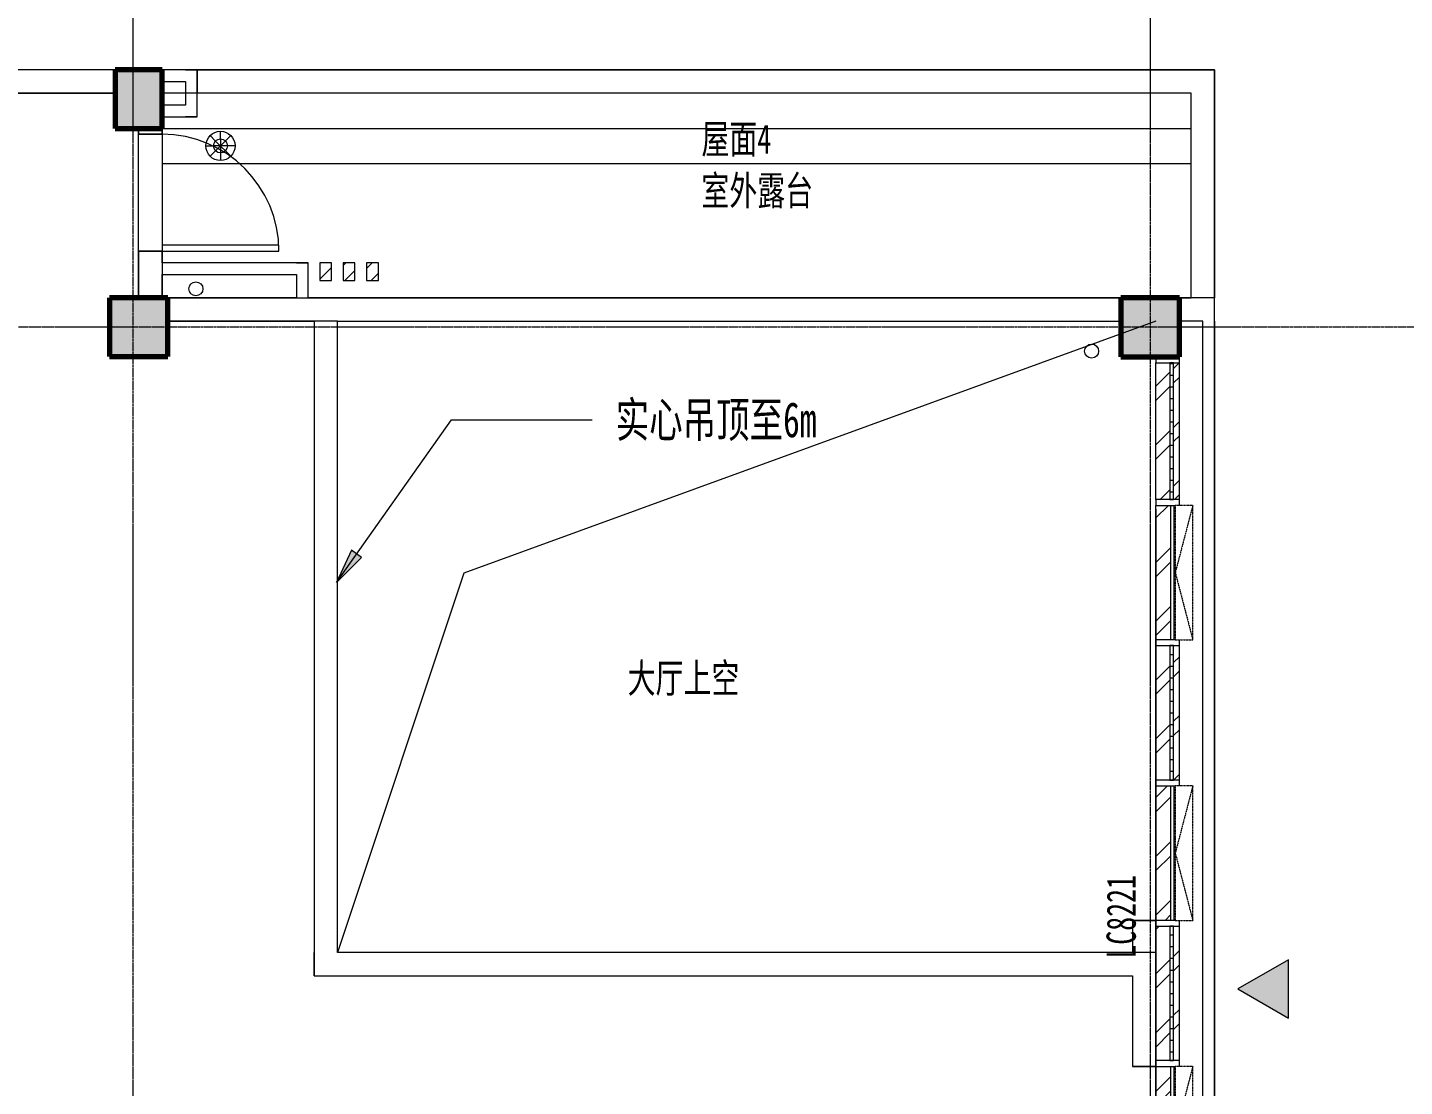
# Model space of a CAD drawing. Header units: millimetres. Extents: x 147592 to 208617, y -27981 to 8299.
# Drawn here: x 181800 to 193575, y -15196 to -6137 of the extents above; entities that cross this region are included whole.
import ezdxf

# ---------------------------------------------------------------- set-up
doc = ezdxf.new("R2010")
doc.units = ezdxf.units.MM
doc.linetypes.add('TJ Dash', pattern=[1.6, 1, -0.6])
doc.linetypes.add('轴网线', pattern=[22.24, 12.7, -3.18, 3.18, -3.18])
for name, color, linetype, lineweight in [('A-DETL-____-OTLN', 7, 'Continuous', 5), ('A-DETL-GENF-OTLN', 7, 'Continuous', 5), ('A-GENM-____-OTLN', 7, 'Continuous', 5), ('A-GLAZ-CURT-MCUT', 7, 'Continuous', 5), ('A-GLAZ-CURT-OTLN', 7, 'Continuous', 5), ('A-GLAZ-CWMG-MCUT', 7, 'Continuous', 13), ('A-GLAZ-CWMG-OTLN', 7, 'Continuous', 5), ('A-WALL-____-MCUT', 7, 'Continuous', 13), ('A-WALL-____-OTLN', 7, 'Continuous', 13), ('G-____-____-TEXT', 7, 'Continuous', 5), ('Q-SPCQ-____-OTLN', 7, 'Continuous', 5), ('S-GRID-____-OTLN', 7, 'Continuous', 5)]:
    doc.layers.add(name, color=color, linetype=linetype, lineweight=lineweight)
for name, color, linetype, lineweight, true_color in [('A-DOOR-____-MCUT', 7, 'Continuous', 13, 0x00007f), ('A-FLOR-____-OTLN', 7, 'Continuous', 13, 0x007f00), ('A-GLAZ-____-OTLN', 7, 'Continuous', 13, 0x00007f)]:
    doc.layers.add(name, color=color, linetype=linetype, lineweight=lineweight, true_color=true_color)
doc.styles.add('仿宋_2', font='', dxfattribs={"width": 0.7, "height": 250})
doc.styles.add('仿宋_3', font='', dxfattribs={"width": 0.7, "height": 300})
doc.styles.get('仿宋_2').set_extended_font_data('FangSong')
doc.styles.get('仿宋_3').set_extended_font_data('FangSong')
pattern_1 = [(45, (0, 0), (-251.4472, 251.4472), []), (45, (0, 381), (-251.4472, 251.4472), [])]

# ---------------------------------------------------------------- blocks, each defined once
blk = doc.blocks.new('TJ单扇平开门 - M1023-1831567-ELV_2F')
at = {"layer": 'A-DOOR-____-MCUT', "color": 251, "lineweight": 5, "true_color": 0x515151}
for p, q in [((500, 1100), (450, 1100)), ((450, 1100), (450, 100)), ((500, 100), (500, 1100)), ((450, 100), (500, 100))]:
    blk.add_line(p, q, dxfattribs=at)
at = {"layer": 'A-DOOR-____-MCUT', "color": 173, "lineweight": 5, "true_color": 0x5151be}
blk.add_arc((500, 100), 1000, 90, 180, dxfattribs=at)
blk = doc.blocks.new('矩形竖梃 - 100_100mm 木色铝方通-1971209-ELV_2F')
at = {"layer": 'A-GLAZ-CWMG-OTLN', "true_color": 0x515151}
h = blk.add_hatch(dxfattribs=at)
h.set_pattern_fill('FP_118', color=251, style=0, pattern_type=2)
h.set_pattern_definition([(315, (-184350.01, -8150.02), (70.71068, 70.71068), [])])
h.paths.add_polyline_path([(50, 150), (50, 0), (-50, 0), (-50, 150)], flags=0)
at = {"layer": 'A-GLAZ-CWMG-MCUT', "color": 251, "lineweight": 5, "true_color": 0x515151}
for p, q in [((-50, 150), (50, 150)), ((-50, 0), (-50, 150)), ((50, 150), (50, 0)), ((50, 0), (-50, 0))]:
    blk.add_line(p, q, dxfattribs=at)
blk = doc.blocks.new('矩形竖梃 - 100_100mm 木色铝方通-V116-ELV_2F')
at = {"layer": 'A-GLAZ-CWMG-OTLN', "true_color": 0x515151}
h = blk.add_hatch(dxfattribs=at)
h.set_pattern_fill('FP_119', color=251, style=0, pattern_type=2)
h.set_pattern_definition([(315, (-184550.01, -8150.02), (70.71068, 70.71068), [])])
h.paths.add_polyline_path([(50, 150), (50, 0), (-50, 0), (-50, 150)], flags=0)
at = {"layer": 'A-GLAZ-CWMG-MCUT', "color": 251, "lineweight": 5, "true_color": 0x515151}
for p, q in [((-50, 150), (50, 150)), ((-50, 0), (-50, 150)), ((50, 150), (50, 0)), ((50, 0), (-50, 0))]:
    blk.add_line(p, q, dxfattribs=at)
blk = doc.blocks.new('矩形竖梃 - 100_100mm 木色铝方通-V117-ELV_2F')
at = {"layer": 'A-GLAZ-CWMG-OTLN', "true_color": 0x515151}
h = blk.add_hatch(dxfattribs=at)
h.set_pattern_fill('FP_120', color=251, style=0, pattern_type=2)
h.set_pattern_definition([(315, (-184750.01, -8150.02), (70.71068, 70.71068), [])])
h.paths.add_polyline_path([(50, 150), (50, 0), (-50, 0), (-50, 150)], flags=0)
at = {"layer": 'A-GLAZ-CWMG-MCUT', "color": 251, "lineweight": 5, "true_color": 0x515151}
for p, q in [((-50, 150), (50, 150)), ((-50, 0), (-50, 150)), ((50, 150), (50, 0)), ((50, 0), (-50, 0))]:
    blk.add_line(p, q, dxfattribs=at)
blk = doc.blocks.new('系统嵌板 - TJ玻璃_30-2184503-ELV_2F')
at = {"layer": 'A-GLAZ-CURT-OTLN', "true_color": 0x515151}
h = blk.add_hatch(dxfattribs=at)
h.set_pattern_fill('FP_130', color=251, style=0, pattern_type=2)
h.set_pattern_definition([(90, (-9590.01, -191650.01), (-100, 6e-15), [])])
h.paths.add_polyline_path([(585, -50), (-585, -50), (-585, -80), (585, -80)], flags=0)
at = {"layer": 'A-GLAZ-CURT-MCUT', "color": 251, "true_color": 0x515151}
for p, q in [((585, -50), (-585, -50)), ((-585, -50), (-585, -80)), ((-585, -80), (585, -80)), ((585, -80), (585, -50))]:
    blk.add_line(p, q, dxfattribs=at)
blk = doc.blocks.new('窗嵌板_50-70系列上悬铝窗-zx - 50 系列-2680887-ELV_2F')
at = {"layer": 'A-GLAZ-____-OTLN', "color": 251, "linetype": 'TJ Dash', "lineweight": 5, "true_color": 0x515151}
for p, q in [((575, 115), (-575, 115)), ((-575, 115), (-575, -35)), ((-575, 115), (0, -35)), ((0, -35), (575, 115)), ((575, -35), (575, 115)), ((-575, -35), (575, -35))]:
    blk.add_line(p, q, dxfattribs=at)
at = {"layer": 'A-GLAZ-____-OTLN', "color": 251, "lineweight": 5, "true_color": 0x515151}
for p, q in [((-575, -72), (-575, -47)), ((-575, -47), (575, -47)), ((575, -72), (-575, -72)), ((575, -47), (575, -72))]:
    blk.add_line(p, q, dxfattribs=at)
blk = doc.blocks.new('系统嵌板 - TJ玻璃_30-V163-ELV_2F')
at = {"layer": 'A-GLAZ-CURT-OTLN', "true_color": 0x515151}
h = blk.add_hatch(dxfattribs=at)
h.set_pattern_fill('FP_131', color=251, style=0, pattern_type=2)
h.set_pattern_definition([(90, (-12000, -191650.01), (-100, 6e-15), [])])
h.paths.add_polyline_path([(575, -50), (-575, -50), (-575, -80), (575, -80)], flags=0)
at = {"layer": 'A-GLAZ-CURT-MCUT', "color": 251, "true_color": 0x515151}
for p, q in [((575, -50), (-575, -50)), ((-575, -50), (-575, -80)), ((-575, -80), (575, -80)), ((575, -80), (575, -50))]:
    blk.add_line(p, q, dxfattribs=at)
blk = doc.blocks.new('系统嵌板 - TJ玻璃_30-V164-ELV_2F')
at = {"layer": 'A-GLAZ-CURT-OTLN', "true_color": 0x515151}
h = blk.add_hatch(dxfattribs=at)
h.set_pattern_fill('FP_132', color=251, style=0, pattern_type=2)
h.set_pattern_definition([(90, (-14400, -191650.01), (-100, 6e-15), [])])
h.paths.add_polyline_path([(575, -50), (-575, -50), (-575, -80), (575, -80)], flags=0)
at = {"layer": 'A-GLAZ-CURT-MCUT', "color": 251, "true_color": 0x515151}
for p, q in [((575, -50), (-575, -50)), ((-575, -50), (-575, -80)), ((-575, -80), (575, -80)), ((575, -80), (575, -50))]:
    blk.add_line(p, q, dxfattribs=at)
blk = doc.blocks.new('矩形竖梃 - 50_200mm 长方形-2171656-ELV_2F')
at = {"layer": 'A-GLAZ-CWMG-OTLN', "true_color": 0x8b8b8b}
h = blk.add_hatch(dxfattribs=at)
h.set_pattern_fill('FP_121', color=252, style=0, pattern_type=2)
h.set_pattern_definition(pattern_1)
h.paths.add_polyline_path([(191570, -10175), (191570, -9005), (191450, -9005), (191450, -10175)], flags=0)
h.paths.add_polyline_path([(191650, -10175), (191650, -9005), (191600, -9005), (191600, -10175)], flags=0)
at = {"layer": 'A-GLAZ-CWMG-OTLN', "color": 251, "true_color": 0x515151}
for p, q in [((191450, -10175), (191450, -9005)), ((191650, -10175), (191650, -9005))]:
    blk.add_line(p, q, dxfattribs=at)
blk = doc.blocks.new('矩形竖梃 - 50_200mm 长方形-V165-ELV_2F')
at = {"layer": 'A-GLAZ-CWMG-OTLN', "true_color": 0x8b8b8b}
h = blk.add_hatch(dxfattribs=at)
h.set_pattern_fill('FP_121', color=252, style=0, pattern_type=2)
h.set_pattern_definition(pattern_1)
h.paths.add_polyline_path([(191450, -11375), (191578, -11375), (191578, -10225), (191450, -10225), (191450, -10258)], flags=0)
h.paths.add_polyline_path([(191603, -11375), (191615, -11375), (191615, -10225), (191603, -10225), (191603, -10258)], flags=0)
at = {"layer": 'A-GLAZ-CWMG-OTLN', "color": 251, "true_color": 0x515151}
blk.add_line((191450, -11375), (191450, -10225), dxfattribs=at)
blk = doc.blocks.new('矩形竖梃 - 50_200mm 长方形-V166-ELV_2F')
at = {"layer": 'A-GLAZ-CWMG-OTLN', "true_color": 0x8b8b8b}
h = blk.add_hatch(dxfattribs=at)
h.set_pattern_fill('FP_121', color=252, style=0, pattern_type=2)
h.set_pattern_definition(pattern_1)
h.paths.add_polyline_path([(191450, -12575), (191570, -12575), (191570, -11425), (191450, -11425)], flags=0)
h.paths.add_polyline_path([(191650, -12575), (191650, -11425), (191600, -11425), (191600, -12575)], flags=0)
at = {"layer": 'A-GLAZ-CWMG-OTLN', "color": 251, "true_color": 0x515151}
for p, q in [((191450, -12575), (191450, -11425)), ((191650, -12575), (191650, -11425))]:
    blk.add_line(p, q, dxfattribs=at)
blk = doc.blocks.new('矩形竖梃 - 50_200mm 长方形-V167-ELV_2F')
at = {"layer": 'A-GLAZ-CWMG-OTLN', "true_color": 0x8b8b8b}
h = blk.add_hatch(dxfattribs=at)
h.set_pattern_fill('FP_121', color=252, style=0, pattern_type=2)
h.set_pattern_definition(pattern_1)
h.paths.add_polyline_path([(191578, -13775), (191578, -12625), (191450, -12625), (191450, -13775)], flags=0)
h.paths.add_polyline_path([(191603, -13775), (191615, -13775), (191615, -12625), (191603, -12625), (191603, -13565)], flags=0)
at = {"layer": 'A-GLAZ-CWMG-OTLN', "color": 251, "true_color": 0x515151}
blk.add_line((191450, -13775), (191450, -12625), dxfattribs=at)
blk = doc.blocks.new('矩形竖梃 - 50_200mm 长方形-V168-ELV_2F')
at = {"layer": 'A-GLAZ-CWMG-OTLN', "true_color": 0x8b8b8b}
h = blk.add_hatch(dxfattribs=at)
h.set_pattern_fill('FP_121', color=252, style=0, pattern_type=2)
h.set_pattern_definition(pattern_1)
h.paths.add_polyline_path([(191450, -14975), (191570, -14975), (191570, -13825), (191450, -13825), (191450, -14250)], flags=0)
h.paths.add_polyline_path([(191650, -14975), (191650, -13825), (191600, -13825), (191600, -14975)], flags=0)
at = {"layer": 'A-GLAZ-CWMG-OTLN', "color": 251, "true_color": 0x515151}
for p, q in [((191450, -14975), (191450, -13825)), ((191650, -14975), (191650, -13825))]:
    blk.add_line(p, q, dxfattribs=at)
blk = doc.blocks.new('矩形竖梃 - 50_200mm 长方形-V169-ELV_2F')
at = {"layer": 'A-GLAZ-CWMG-OTLN', "true_color": 0x8b8b8b}
h = blk.add_hatch(dxfattribs=at)
h.set_pattern_fill('FP_121', color=252, style=0, pattern_type=2)
h.set_pattern_definition(pattern_1)
h.paths.add_polyline_path([(191578, -16175), (191578, -15025), (191450, -15025), (191450, -16175)], flags=0)
h.paths.add_polyline_path([(191603, -16175), (191615, -16175), (191615, -15025), (191603, -15025), (191603, -15053)], flags=0)
at = {"layer": 'A-GLAZ-CWMG-OTLN', "color": 251, "true_color": 0x515151}
blk.add_line((191450, -16175), (191450, -15025), dxfattribs=at)
blk = doc.blocks.new('矩形竖梃 - 50_200mm 长方形-V171-ELV_2F')
at = {"layer": 'A-GLAZ-CWMG-MCUT', "color": 251, "lineweight": 5, "true_color": 0x515151}
for p, q in [((0, 200), (-50, 200)), ((-50, 200), (-50, 0)), ((-50, 0), (0, 0))]:
    blk.add_line(p, q, dxfattribs=at)
blk = doc.blocks.new('矩形竖梃 - 50_200mm 长方形-V129-ELV_2F')
at = {"layer": 'A-GLAZ-CWMG-MCUT', "color": 251, "lineweight": 5, "true_color": 0x515151}
for p, q in [((-25, 200), (25, 200)), ((-25, 0), (-25, 200)), ((25, 200), (25, 72.5)), ((25, 0), (-25, 0)), ((25, 47.5), (25, 35))]:
    blk.add_line(p, q, dxfattribs=at)
blk = doc.blocks.new('矩形竖梃 - 50_200mm 长方形-V158-ELV_2F')
at = {"layer": 'A-GLAZ-CWMG-MCUT', "color": 251, "lineweight": 5, "true_color": 0x515151}
for p, q in [((-25, 200), (25, 200)), ((-25, 72.5), (-25, 200)), ((25, 200), (25, 0)), ((-25, 35), (-25, 47.5)), ((25, 0), (-25, 0))]:
    blk.add_line(p, q, dxfattribs=at)
blk = doc.blocks.new('雨水斗 2d - 地漏 R100-669040-ELV_2F')
at = {"layer": 'Q-SPCQ-____-OTLN', "color": 251, "true_color": 0x515151}
for p, q in [((0, 60), (0, 125)), ((-125, 0), (-60, 0)), ((-42, 42), (-88, 88)), ((125, 0), (-60, 0)), ((88, 88), (-42, -42)), ((-42, 42), (88, -88)), ((0, 60), (0, -125)), ((-88, -88), (-42, -42))]:
    blk.add_line(p, q, dxfattribs=at)
for radius in [125, 60]:
    blk.add_circle((0, 0), radius, dxfattribs=at)
blk = doc.blocks.new('雨水管 2d - 地漏 R50-1793327-ELV_2F')
at = {"layer": 'Q-SPCQ-____-OTLN', "color": 251, "true_color": 0x515151}
blk.add_circle((0, 0), 60, dxfattribs=at)
blk = doc.blocks.new('标记_消防救援窗_平立面联动 - 标记_消防救援窗_平立面联动-1856936-ELV_2F')
at = {"layer": 'A-GENM-____-OTLN', "true_color": 0xff8888}
blk.add_hatch(color=11, dxfattribs=at).paths.add_polyline_path([(-250, -933), (250, -933), (0, -500)], flags=0)
at = {"layer": 'A-DETL-GENF-OTLN', "color": 251, "true_color": 0x515151}
for p, q in [((0, -500), (-250, -933)), ((250, -933), (0, -500)), ((-250, -933), (250, -933))]:
    blk.add_line(p, q, dxfattribs=at)
blk = doc.blocks.new('YXQH_AR_B9-20_rvt-1-ELV_2F')
at = {"layer": 'A-DETL-GENF-OTLN', "true_color": 0xa1a1a1}
h = blk.add_hatch(dxfattribs=at)
h.set_pattern_fill('FP_177', color=253, style=0, pattern_type=2)
h.set_pattern_definition([(7.754, (-466.58, -204.02), (12.15805, 332.8942), [3.353, -1548.768]), (7.754, (776.34, 218.05), (12.15805, 332.8942), [3.353, -1548.768]), (9.74, (363.8, 116.2), (0.0001, 1266.291), [3.353, -588.363]), (9.74, (339.6, 204.2), (0.0001, 1266.291), [3.353, -588.363]), (68.882, (225.66, -61.6), (-140.1373, 1041.8589), [3.353, -1089.337]), (68.882, (129, -106.5), (-140.1373, 1041.8589), [3.353, -1089.337]), (56.297, (-51.2, 131.2), (-734.4827, 622.8598), [3.353, -470.742]), (56.297, (137.8, 331.9), (-734.4827, 622.8598), [3.353, -470.742]), (137.416, (187.59, 94.08), (-3935.054568, 3543.459496), [73.913, -9804.313]), (8.512, (90.05, 79.41), (3117.572636, 564.982686), [98.632, -5356.38]), (236.294, (133.21, 144.14), (-4467.173774, -6768.804336), [77.802, -13192.636]), (128.267, (122.16, 220.01), (-6131.736673, 7665.37486), [53.462, -17810.517]), (9.74, (48.62, 207.58), (3069.14795, 643.06413), [74.582, -10350.37]), (233.414, (89.018, 261.96), (-20834.0959632, -28103.0884394), [67.74, -56173.655]), (67.8, (40.48, -52.28), (439.74679, 1441.63531), [50.851, -3807.912]), (307.846, (0, 0), (856.01581, -814.9391), [66.124, -2950.443]), (45, (0, 0), (-176.7767, 176.7767), []), (355, (0, 0), (578.509, 689.44), [60, -660]), (7.754, (0, 0), (12.15805, 332.8942), [3.353, -1548.768]), (7.754, (517.27, 396.9), (12.15805, 332.8942), [3.353, -1548.768]), (7.754, (1048.8, 804.78), (12.15805, 332.8942), [3.353, -1548.768]), (9.74, (-323, 0), (0.0001, 1266.291), [3.353, -588.363]), (9.74, (-83.4, -219.6), (0.0001, 1266.291), [3.353, -588.363]), (9.74, (298.5, -569.5), (0.0001, 1266.291), [3.353, -588.363]), (68.882, (645.7, -553.4), (-140.1373, 1041.8589), [3.353, -1089.337]), (68.882, (-12.15, -134.3), (-140.1373, 1041.8589), [3.353, -1089.337]), (68.882, (-223, 0), (-140.1373, 1041.8589), [3.353, -1089.337]), (56.297, (0, 0), (-734.4827, 622.8598), [3.353, -470.742]), (56.297, (378.7, 49.9), (-734.4827, 622.8598), [3.353, -470.742]), (56.297, (1010.3, 133), (-734.4827, 622.8598), [3.353, -470.742])])
h.paths.add_polyline_path([(182450, -17650), (182950, -17650), (182950, -17150), (182450, -17150)], flags=0)
h.paths.add_polyline_path([(165000, -17650), (165600, -17650), (165600, -17050), (165000, -17050)], flags=0)
h.paths.add_polyline_path([(191650, -17650), (191650, -17150), (191150, -17150), (191150, -17650)], flags=0)
h.paths.add_polyline_path([(156950, -17650), (156950, -17050), (156350, -17050), (156350, -17650)], flags=0)
h.paths.add_polyline_path([(174300, -17650), (174300, -17050), (173700, -17050), (173700, -17650), (173792.3, -17650)], flags=0)
h.paths.add_polyline_path([(171250, -9250), (171250, -8750), (170750, -8750), (170750, -9250)], flags=0)
h.paths.add_polyline_path([(176300, -9050), (176800, -9050), (176800, -8500), (176300, -8500)], flags=0)
h.paths.add_polyline_path([(165000, -9000), (165500, -9000), (165500, -8500), (165000, -8500)], flags=0)
h.paths.add_polyline_path([(191150, -8955), (191650, -8955), (191650, -8450), (191150, -8450)], flags=0)
h.paths.add_polyline_path([(182500, -8950), (183000, -8950), (183000, -8450), (182500, -8450)], flags=0)
h.paths.add_polyline_path([(156350, -8950), (156850, -8950), (156850, -8450), (156350, -8450)], flags=0)
h.paths.add_polyline_path([(182950, -7000), (182950, -6500), (182550, -6500), (182550, -7000)], flags=0)
h.paths.add_polyline_path([(168250, -1530), (168250, -1130), (168050, -1130), (168050, -1530)], flags=0)
h.paths.add_polyline_path([(171100, -1530), (171100, -1130), (170900, -1130), (170900, -1530)], flags=0)
h.paths.add_polyline_path([(173750, -1530), (173950, -1530), (173950, -1130), (173750, -1130)], flags=0)
h.paths.add_polyline_path([(176800, -350), (176800, 250), (176200, 250), (176200, -350), (176296.5, -350)], flags=0)
h.paths.add_polyline_path([(165000, -250), (165500, -250), (165500, 250), (165000, 250)], flags=0)
h.paths.add_polyline_path([(156850, -250), (156850, 250), (156350, 250), (156350, -250)], flags=0)
h.paths.add_polyline_path([(170900, -150), (171100, -150), (171100, 250), (170900, 250)], flags=0)
h.paths.add_polyline_path([(173950, -150), (173950, 250), (173750, 250), (173750, -150), (173792.3, -150)], flags=0)
h.paths.add_polyline_path([(168050, -150), (168250, -150), (168250, 250), (168050, 250)], flags=0)
at = {"layer": 'G-____-____-TEXT', "true_color": 0x444444}
blk.add_hatch(color=250, dxfattribs=at).paths.add_polyline_path([(184440.9, -10884.7), (184657.4, -10670.4), (184571.1, -10609.3)], flags=0)
at = {"layer": 'A-DETL-____-OTLN', "color": 160, "lineweight": 70, "true_color": 0x4444ff}
for p, q in [((182950, -6500), (182550, -6500)), ((182550, -6500), (182550, -7000)), ((182950, -7000), (182950, -6500)), ((182550, -7000), (182950, -7000)), ((183000, -8450), (182500, -8450)), ((182500, -8450), (182500, -8950)), ((183000, -8950), (183000, -8450)), ((191650, -8450), (191150, -8450)), ((191150, -8450), (191150, -8955)), ((191650, -8955), (191650, -8450)), ((182500, -8950), (183000, -8950)), ((191150, -8955), (191650, -8955))]:
    blk.add_line(p, q, dxfattribs=at)
at = {"layer": 'A-DETL-____-OTLN', "color": 250, "true_color": 0x444444}
for p, q in [((182950, -7000), (191750, -7000)), ((182950, -7300), (191750, -7300))]:
    blk.add_line(p, q, dxfattribs=at)
at = {"layer": 'A-DETL-____-OTLN', "color": 250, "lineweight": 13, "true_color": 0x444444}
for p, q in [((191450.1, -8650), (185529.9, -10804.8)), ((185529.9, -10804.8), (184450, -14050))]:
    blk.add_line(p, q, dxfattribs=at)
at = {"layer": 'A-FLOR-____-OTLN', "color": 8, "lineweight": 5, "true_color": 0x7f7f7f}
for p, q in [((182550, -6699.9), (178200, -6699.9)), ((182950, -6700), (182950, -6800)), ((183150, -6700), (182950, -6700)), ((191750, -6700), (183150, -6700)), ((191750, -8450), (191750, -6700)), ((182950, -6800), (182950, -6900)), ((182950, -6900), (182950, -7000)), ((182750, -7050), (182750, -7000)), ((182750, -8050), (182750, -7050)), ((182950, -7000), (182950, -7050)), ((182950, -7050), (182950, -8000)), ((182950, -8000), (182950, -8150)), ((182750, -8450), (182750, -8050)), ((182950, -8150), (182950, -8250)), ((182950, -8250), (182950, -8450)), ((182950, -8450), (183000, -8450)), ((183000, -8450), (184100, -8450)), ((184100, -8450), (184200, -8450)), ((184200, -8450), (191150, -8450)), ((191950, -8450), (191650, -8450)), ((191950, -20300), (191950, -8450)), ((184250, -8650), (183000, -8650)), ((184450, -8650), (184250, -8650)), ((184450, -14050), (184450, -8650)), ((191450, -14050), (184450, -14050)), ((191450, -15025), (191450, -14050)), ((191450, -17150), (191450, -15025))]:
    blk.add_line(p, q, dxfattribs=at)
at = {"layer": 'A-WALL-____-MCUT', "color": 251, "lineweight": 5, "true_color": 0x515151}
for p, q in [((182750, -6499.9), (178200, -6499.9)), ((182750, -6500), (182750, -6499.9)), ((183150, -6500), (182950, -6500)), ((183250, -6500), (183150, -6500)), ((183250, -6900), (183250, -6500)), ((178200, -6699.9), (182550, -6699.9)), ((182950, -6600), (183150, -6600)), ((183150, -6600), (183150, -6800)), ((183150, -6800), (182950, -6800)), ((182950, -6900), (183150, -6900)), ((183150, -6900), (183250, -6900)), ((182750, -7000), (182750, -7050)), ((182750, -7050), (182950, -7050)), ((182950, -7050), (182950, -7000)), ((182950, -8050), (182750, -8050)), ((182750, -8050), (182750, -8450)), ((182950, -8150), (182950, -8050)), ((184100, -8150), (182950, -8150)), ((182950, -8150), (182950, -8250)), ((184200, -8150), (184100, -8150)), ((184200, -8450), (184200, -8150)), ((182950, -8450), (182950, -8250)), ((182950, -8250), (184100, -8250)), ((184100, -8250), (184100, -8450)), ((184100, -8450), (183000, -8450)), ((184100, -8450), (184200, -8450)), ((191150, -8450), (184200, -8450)), ((183000, -8650), (184250, -8650)), ((184250, -8650), (184250, -14050)), ((184450, -8650), (191150, -8650)), ((184450, -14050), (184450, -8650)), ((191250, -13775), (191250, -14050)), ((191450, -13775), (191250, -13775)), ((191450, -15025), (191450, -13775)), ((184250, -14050), (184250, -14250)), ((191250, -14050), (184450, -14050)), ((184250, -14250), (191250, -14250)), ((191250, -14250), (191250, -15025)), ((191250, -15025), (191450, -15025))]:
    blk.add_line(p, q, dxfattribs=at)
at = {"layer": 'A-WALL-____-OTLN', "color": 251, "lineweight": 5, "true_color": 0x515151}
for p, q in [((182750, -6499.9), (178200, -6499.9)), ((182750, -6500), (182750, -6499.9)), ((183150, -6500), (182950, -6500)), ((183150, -6500), (183250, -6500)), ((183250, -6700), (183250, -6500)), ((183250, -6500), (191950, -6500)), ((191950, -6500), (183250, -6500)), ((183250, -6600), (183250, -6500)), ((183250, -6500), (183250, -6700)), ((183250, -6700), (183250, -6500)), ((191950, -6500), (191950, -6600)), ((191950, -6700), (191950, -6500)), ((178200, -6699.9), (182550, -6699.9)), ((182950, -6800), (182950, -6600)), ((182950, -6600), (183150, -6600)), ((183150, -6600), (183150, -6800)), ((183250, -6700), (183250, -6600)), ((183250, -6900), (183250, -6700)), ((191750, -6700), (183250, -6700)), ((191750, -8450), (191750, -6700)), ((191950, -6600), (191950, -6700)), ((191950, -6700), (191950, -8450)), ((191950, -8450), (191950, -6700)), ((183150, -6800), (182950, -6800)), ((182950, -7000), (182950, -6900)), ((182950, -6900), (183150, -6900)), ((183250, -6900), (183150, -6900)), ((182750, -7000), (182750, -7050)), ((182950, -7050), (182750, -7050)), ((182950, -7050), (182950, -7000)), ((182750, -8050), (182950, -8050)), ((182750, -8050), (182750, -8450)), ((182950, -8150), (182950, -8050)), ((184100, -8150), (182950, -8150)), ((184100, -8150), (184200, -8150)), ((184200, -8450), (184200, -8150)), ((182950, -8450), (182950, -8250)), ((182950, -8250), (184100, -8250)), ((184100, -8250), (184100, -8450)), ((183000, -8450), (182950, -8450)), ((184100, -8450), (183000, -8450)), ((191150, -8450), (184200, -8450)), ((191650, -8450), (191750, -8450)), ((191950, -8650), (191950, -8450)), ((183000, -8650), (184250, -8650)), ((184250, -8650), (184250, -14050)), ((184450, -8650), (191150, -8650)), ((184450, -14050), (184450, -8650)), ((191850, -8650), (191650, -8650)), ((191850, -20200), (191850, -8650)), ((191950, -8650), (191950, -20200)), ((191450, -10258.2), (191450, -13775)), ((191450, -13775), (191450, -10258.2)), ((191250, -13775), (191250, -14050)), ((191250, -13775), (191450, -13775)), ((191450, -13775), (191450, -15025)), ((191450, -15025), (191450, -13775)), ((191450, -15025), (191450, -13775)), ((184250, -14250), (184250, -14050)), ((191250, -14050), (184450, -14050)), ((184250, -14250), (191250, -14250)), ((191250, -14250), (191250, -15025)), ((191450, -15025), (191250, -15025)), ((191450, -15025), (191450, -17150)), ((191450, -15052.5), (191450, -15025))]:
    blk.add_line(p, q, dxfattribs=at)
at = {"layer": 'G-____-____-TEXT', "color": 250, "true_color": 0x444444}
for p, q in [((184440.9, -10884.7), (185426.7, -9491.9)), ((185426.7, -9491.9), (186629.3, -9491.9)), ((184571.1, -10609.3), (184440.9, -10884.7)), ((184440.9, -10884.7), (184657.4, -10670.4)), ((184657.4, -10670.4), (184571.1, -10609.3))]:
    blk.add_line(p, q, dxfattribs=at)
at = {"layer": 'S-GRID-____-OTLN', "color": 160, "linetype": '轴网线', "true_color": 0x4444ff}
for p, q in [((182700, 7499.5), (182700, -27181.2)), ((191400, 7499.5), (191400, -27181.2)), ((199020.5, -8700), (148525.8, -8700))]:
    blk.add_line(p, q, dxfattribs=at)
at = {"color": 251, "lineweight": 5, "true_color": 0x515151}
for name, p, rotation in [('TJ单扇平开门 - M1023-1831567-ELV_2F', (182850, -7550), 270), ('雨水管 2d - 地漏 R50-1793327-ELV_2F', (183240.1, -8372.3), 89.9999999999999), ('矩形竖梃 - 50_200mm 长方形-V171-ELV_2F', (191650, -8955), 90), ('系统嵌板 - TJ玻璃_30-2184503-ELV_2F', (191650, -9590), 270), ('窗嵌板_50-70系列上悬铝窗-zx - 50 系列-2680887-ELV_2F', (191650, -10800), 270), ('系统嵌板 - TJ玻璃_30-V163-ELV_2F', (191650, -12000), 270), ('窗嵌板_50-70系列上悬铝窗-zx - 50 系列-2680887-ELV_2F', (191650, -13200), 270), ('系统嵌板 - TJ玻璃_30-V164-ELV_2F', (191650, -14400), 270), ('标记_消防救援窗_平立面联动 - 标记_消防救援窗_平立面联动-1856936-ELV_2F', (191650, -14361.6), 90.0000000000005), ('窗嵌板_50-70系列上悬铝窗-zx - 50 系列-2680887-ELV_2F', (191650, -15600), 270)]:
    blk.add_blockref(name, p, dxfattribs=dict(at, rotation=rotation))
for name, p in [('雨水斗 2d - 地漏 R100-669040-ELV_2F', (183450, -7150)), ('雨水管 2d - 地漏 R50-1793327-ELV_2F', (190900, -8905)), ('矩形竖梃 - 50_200mm 长方形-2171656-ELV_2F', (0, 0)), ('矩形竖梃 - 50_200mm 长方形-V165-ELV_2F', (0, 0)), ('矩形竖梃 - 50_200mm 长方形-V166-ELV_2F', (0, 0)), ('矩形竖梃 - 50_200mm 长方形-V167-ELV_2F', (0, 0)), ('矩形竖梃 - 50_200mm 长方形-V168-ELV_2F', (0, 0)), ('矩形竖梃 - 50_200mm 长方形-V169-ELV_2F', (0, 0))]:
    blk.add_blockref(name, p, dxfattribs=at)
at = {"color": 251, "lineweight": 5, "true_color": 0x515151, "extrusion": (0, 0, -1)}
for name, p, rotation in [('矩形竖梃 - 100_100mm 木色铝方通-1971209-ELV_2F', (-184350, -8150), 180), ('矩形竖梃 - 100_100mm 木色铝方通-V116-ELV_2F', (-184550, -8150), 180), ('矩形竖梃 - 100_100mm 木色铝方通-V117-ELV_2F', (-184750, -8150), 180), ('矩形竖梃 - 50_200mm 长方形-V129-ELV_2F', (-191650, -10200), 270), ('矩形竖梃 - 50_200mm 长方形-V158-ELV_2F', (-191650, -11400), 270), ('矩形竖梃 - 50_200mm 长方形-V129-ELV_2F', (-191650, -12600), 270), ('矩形竖梃 - 50_200mm 长方形-V158-ELV_2F', (-191650, -13800), 270), ('矩形竖梃 - 50_200mm 长方形-V129-ELV_2F', (-191650, -15000), 270)]:
    blk.add_blockref(name, p, dxfattribs=dict(at, rotation=rotation))
at = {"layer": 'G-____-____-TEXT', "color": 250, "true_color": 0x444444, "attachment_point": 1}
for s, insert, char_height, width, style in [('屋面4', (187563.2, -6965.6), 250, 785.654, '仿宋_2'), ('室外露台', (187563.2, -7406.6), 250, 1257.046, '仿宋_2'), ('实心吊顶至6m', (186829.3, -9341.9), 300, 2356.961, '仿宋_3'), ('大厅上空', (186932, -11577.6), 250, 1257.046, '仿宋_2')]:
    blk.add_mtext(s, dxfattribs=dict(at, insert=insert, char_height=char_height, width=width, style=style))
at = {"layer": 'G-____-____-TEXT', "color": 250, "true_color": 0x444444, "insert": (191027.5, -14102.1), "char_height": 250, "width": 942.785, "attachment_point": 1, "rotation": 90, "style": '仿宋_2'}
blk.add_mtext('LC8221', dxfattribs=at)

msp = doc.modelspace()

# ---------------------------------------------------------------- block references
at = {"lineweight": 5}
msp.add_blockref('YXQH_AR_B9-20_rvt-1-ELV_2F', (0, 0), dxfattribs=at)

doc.saveas('drawing.dxf')
